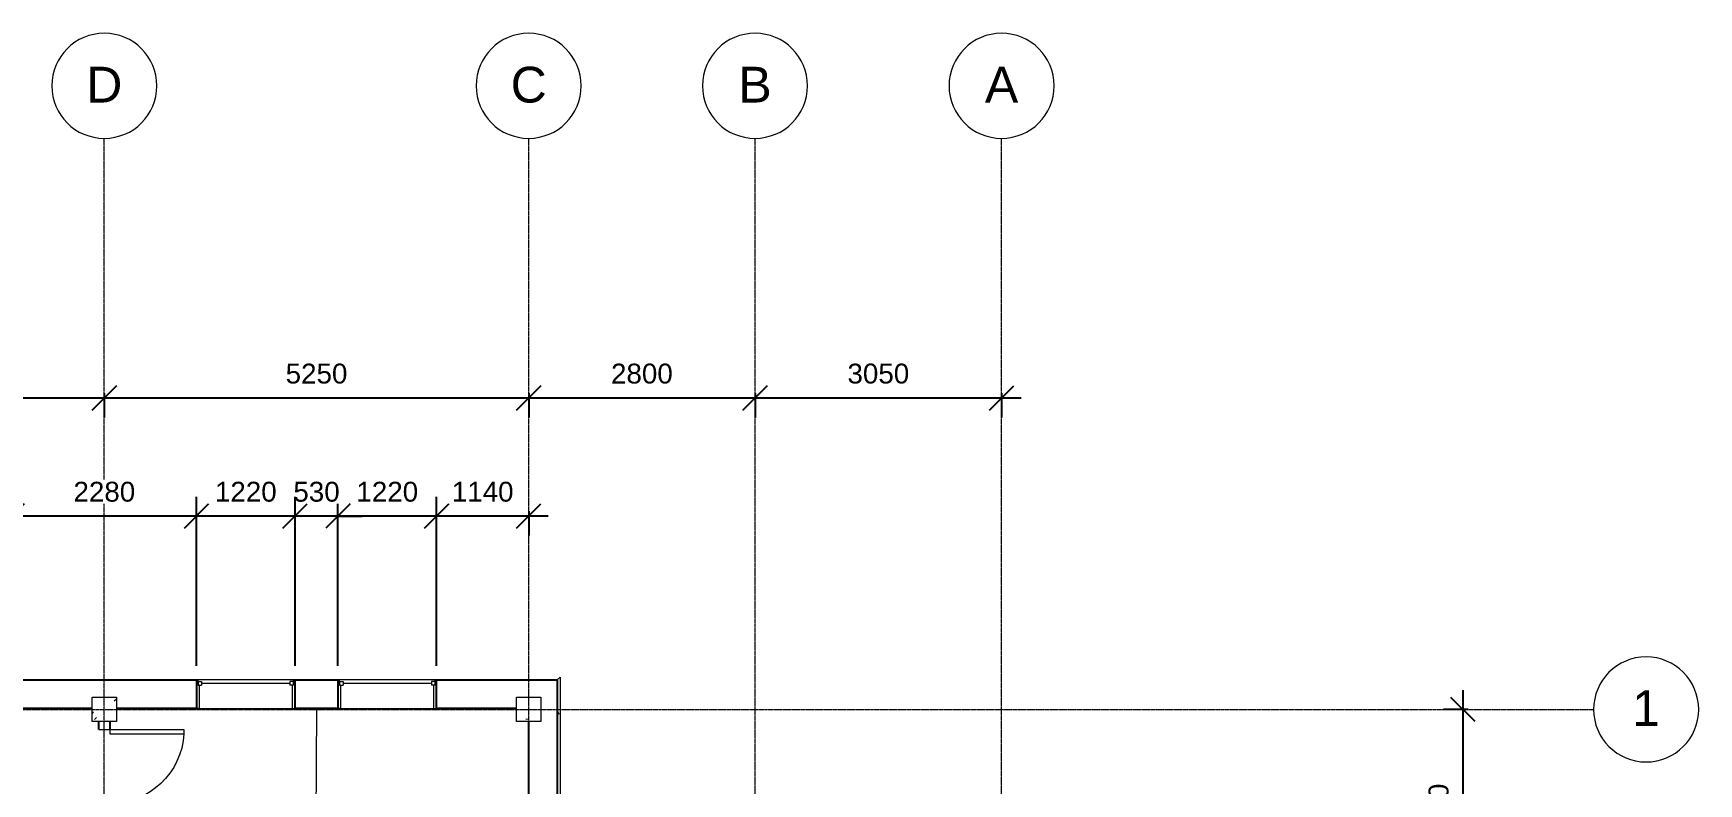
# Model space of a CAD drawing. Header units: millimetres. Extents: x -45493 to 8201, y -4031 to 23928.
# Drawn here: x -12401 to 8201, y 11295 to 20582 of the extents above; entities that cross this region are included whole.
import ezdxf

# ---------------------------------------------------------------- set-up
doc = ezdxf.new("R2010")
doc.units = ezdxf.units.MM
doc.linetypes.add('Grid Line', pattern=[22.225, 12.7, -3.175, 3.175, -3.175])
for name, color, linetype, lineweight in [('A-ANNO-DIMS', 10, 'Continuous', 9), ('A-DOOR', 31, 'Continuous', 9), ('A-GLAZ', 151, 'Continuous', 9), ('A-WALL', 113, 'Continuous', 9), ('A-WALL-PATT', 111, 'Continuous', 9), ('I-WALL', 2, 'Continuous', 9), ('S-COLS', 52, 'Continuous', 9), ('S-GRID', 1, 'Continuous', 9), ('S-GRID-IDEN', 1, 'Continuous', 9)]:
    doc.layers.add(name, color=color, linetype=linetype, lineweight=lineweight)
doc.styles.add('Arial', font='Arial.ttf', dxfattribs={"height": 245.883234})
doc.styles.add('Arial_1', font='Arial.ttf', dxfattribs={"height": 442.58982})
doc.dimstyles.new('Diagonal_-_2_5mm_Arial', dxfattribs={"dimscale": 304.8, "dimtxt": 250, "dimasz": 0.984252, "dimexe": 0.787402, "dimexo": 0.492126, "dimgap": 0.574147, "dimtad": 1, "dimdec": 0, "dimzin": 0, "dimdsep": 46, "dimtxsty": 'Arial', "dimblk1": 'OBLIQUE', "dimblk2": 'OBLIQUE', "dimsah": 1, "dimcen": 0.09, "dimdle": 0.787402, "dimazin": 0, "dimtfac": 1, "dimtdec": 4, "dimtix": 1, "dimtmove": 0, "dimatfit": 3, "dimfxl": 1, "dimtvp": 1, "dimtfill": 1, "dimtolj": 1, "dimtzin": 0, "dimarcsym": 2})

# ---------------------------------------------------------------- blocks, each defined once
blk = doc.blocks.new('M_Concrete-Square-Column - 300 x 300mm-V5-1st Floor Dimensioned Plan')
at = {"layer": 'S-COLS'}
h = blk.add_hatch(dxfattribs=at)
h.set_pattern_fill('FP_6', color=256, style=0, pattern_type=2)
h.set_pattern_definition([(230, (6202.4, 12214.2), (-728.737, 63.756), [76.2, -838.2]), (175, (6202.4, 12214.2), (140.97, -764.228), [60.96, -670.56]), (280.451, (6141.7, 12219.54), (-587.77, -700.467), [64.76, -712.36]), (226.184, (6202.4, 12011), (-1084.316, 168.17), [114.3, -1257.3]), (276.636, (6112.1, 12025), (-949.61, -989.71), [97.14, -1068.54]), (171.184, (6202.4, 12011), (-949.62, -989.7), [91.44, -1005.84]), (201, (6100.8, 12061.8), (-606.458, 409.06), [76.2, -838.2]), (146, (6100.8, 12061.8), (-247.21, -736.753), [60.96, -670.56]), (251.451, (6050.3, 12095.9), (-853.67, -327.685), [64.76, -712.36]), (217.5, (6202.43, 12214.23), (-12.3547, -338.22), [33.528, -628.904, 33.528, -647.192, -673.1]), (217.5, (6202.43, 12214.23), (-12.3547, -338.22), [-1343.152, 33.528, -639.572]), (187.5, (6202.43, 12214.23), (-267.279, -400.722), [33.528, -354.584, 33.528, -870.204]), (187.5, (6202.43, 12214.23), (-267.279, -400.722), [-421.64, -613.664, 33.528, -223.012]), (147.5, (6429, 12214.23), (-542.3633, 22.9153), [33.528, -220.472, 33.528, -1810.512]), (147.5, (6429, 12214.23), (-542.3633, 22.9153), [-287.528, -758.952, 33.528, -1018.032]), (137.5, (6530.6, 12214.23), (-592.517, -101.707), [33.528, -296.672, 33.528, -492.76, -746.76]), (137.5, (6530.6, 12214.23), (-592.517, -101.707), [-856.488, 33.528, -713.232])])
h.paths.add_polyline_path([(150, 150), (-150, 150), (-150, -150), (150, -150)], flags=0)
for p, q in [((150, 150), (-150, 150)), ((-150, 150), (-150, -150)), ((150, -150), (150, 150)), ((-150, -150), (150, -150))]:
    blk.add_line(p, q, dxfattribs=at)
blk = doc.blocks.new('M_Concrete-Square-Column - 300 x 300mm-V10-1st Floor Dimensioned Plan')
at = {"layer": 'S-COLS'}
h = blk.add_hatch(dxfattribs=at)
h.set_pattern_fill('FP_11', color=256, style=0, pattern_type=2)
h.set_pattern_definition([(230, (11452.4, 12214.2), (-728.737, 63.756), [76.2, -838.2]), (175, (11452.4, 12214.2), (140.97, -764.228), [60.96, -670.56]), (280.451, (11391.7, 12219.54), (-587.77, -700.467), [64.76, -712.36]), (226.184, (11452.4, 12011), (-1084.316, 168.17), [114.3, -1257.3]), (276.636, (11362.1, 12025), (-949.61, -989.71), [97.14, -1068.54]), (171.184, (11452.4, 12011), (-949.62, -989.7), [91.44, -1005.84]), (201, (11350.8, 12061.8), (-606.458, 409.06), [76.2, -838.2]), (146, (11350.8, 12061.8), (-247.21, -736.753), [60.96, -670.56]), (251.451, (11300.3, 12095.9), (-853.668, -327.685), [64.76, -712.36]), (217.5, (11452.42, 12214.23), (-12.3547, -338.22), [33.528, -628.904, 33.528, -1320.292]), (217.5, (11452.42, 12214.23), (-12.3547, -338.22), [-695.96, -647.192, 33.528, -639.572]), (187.5, (11452.42, 12214.23), (-267.279, -400.722), [33.528, -354.584, 33.528, -870.204]), (187.5, (11452.42, 12214.23), (-267.279, -400.722), [-421.64, -613.664, 33.528, -223.012]), (147.5, (11679, 12214.23), (-542.3633, 22.9153), [33.528, -220.472, 33.528, -1810.512]), (147.5, (11679, 12214.23), (-542.3633, 22.9153), [-287.528, -758.952, 33.528, -1018.032]), (137.5, (11780.6, 12214.23), (-592.517, -101.707), [33.528, -296.672, 33.528, -492.76, -746.76]), (137.5, (11780.6, 12214.23), (-592.517, -101.707), [-856.488, 33.528, -713.232])])
h.paths.add_polyline_path([(150, 150), (-150, 150), (-150, -150), (150, -150)], flags=0)
for p, q in [((150, 150), (-150, 150)), ((-150, 150), (-150, -150)), ((150, -150), (150, 150)), ((-150, -150), (150, -150))]:
    blk.add_line(p, q, dxfattribs=at)
blk = doc.blocks.new('Basic Wall _ Exterior - Brick and CMU on MTL_ Stud - ___-142518-1st Floor Dimensioned Plan')
at = {"layer": 'A-WALL-PATT'}
h = blk.add_hatch(dxfattribs=at)
h.set_pattern_fill('FP_35', color=256, style=0, pattern_type=2)
h.set_pattern_definition([(0, (3089.52, 0), (502.165, 203.2), [20.714, -355.91, 20.714, -355.91, -2008.661]), (0, (3089.52, 0), (502.165, 203.2), [-753.248, 20.714, -732.534, 20.714, -355.91, -878.789]), (0, (3089.52, 0), (502.165, 203.2), [-1883.12, 20.714, -230.368, 20.714, -606.992]), (109.631, (3277.84, 101.6), (-359.802, 602.3071), [30.828, -529.68, -3549.89]), (109.631, (3277.84, 101.6), (-359.802, 602.3071), [-560.509, 30.828, -529.681, -2989.382]), (109.631, (3277.84, 101.6), (-359.802, 602.3071), [-1121.018, 30.828, -1090.19, -1868.364]), (109.631, (3277.84, 101.6), (-359.802, 602.3071), [-2242.037, 30.828, -529.681, -1307.855]), (109.631, (3277.84, 101.6), (-359.802, 602.3071), [-2802.546, 30.828, -342.845, -934.182]), (109.631, (3277.84, 101.6), (-359.802, 602.3071), [-3176.22, 30.828, -903.354]), (250.369, (3340.61, 508), (-142.3562, -805.5062), [30.828, -529.68, -3549.89]), (250.369, (3340.61, 508), (-142.3562, -805.5062), [-560.509, 30.828, -529.681, -2989.382]), (250.369, (3340.61, 508), (-142.3562, -805.5062), [-1121.018, 30.828, -1090.19, -1868.364]), (250.369, (3340.61, 508), (-142.3562, -805.5062), [-2242.037, 30.828, -529.681, -1307.855]), (250.369, (3340.61, 508), (-142.3562, -805.5062), [-2802.546, 30.828, -342.845, -934.182]), (250.369, (3340.61, 508), (-142.3562, -805.5062), [-3176.22, 30.828, -903.354])])
h.paths.add_polyline_path([(5850, 9965.05), (5850, 12579.35), (5815.075, 12614.275), (5815.075, 9999.975)], flags=0)
at = {"layer": 'A-WALL'}
for p, q in [((5815.075, 12614.275), (5850, 12579.35)), ((5815.075, 12614.275), (5815.075, 9999.975)), ((5850, 9965.05), (5815.075, 9999.975))]:
    blk.add_line(p, q, dxfattribs=at)
blk = doc.blocks.new('M_Single-Flush - 0915 x 2032mm-145493-1st Floor Dimensioned Plan')
at = {"layer": 'A-DOOR', "lineweight": 18}
for p, q in [((406, 69), (406, 985)), ((458, 985), (406, 985)), ((458, 69), (458, 985)), ((458, 69), (406, 69))]:
    blk.add_line(p, q, dxfattribs=at)
at = {"layer": 'A-DOOR'}
blk.add_arc((458, 69), 917, 93.1893, 180, dxfattribs=at)
blk = doc.blocks.new('Casement 3x3 with Trim - 1220 x1220mm-148730-1st Floor Dimensioned Plan')
at = {"layer": 'A-GLAZ', "lineweight": 18}
for p, q in [((-610, 176.2125), (-590.95, 176.2125)), ((-590.95, 111.7625), (-590.95, 176.2125)), ((-590.95, 156.2125), (-590.95, 111.7625)), ((-590.95, 156.2125), (-546.5, 156.2125)), ((-590.95, 111.7625), (-546.5, 111.7625)), ((-590.95, 111.7625), (-578.25, 111.7625)), ((-578.25, -176.2125), (-578.25, 111.7625)), ((-546.5, 156.2125), (-546.5, 111.7625)), ((-546.5, 133.9875), (546.5, 133.9875)), ((546.5, 156.2125), (546.5, 111.7625)), ((590.95, 156.2125), (546.5, 156.2125)), ((590.95, 111.7625), (546.5, 111.7625)), ((578.25, 111.7625), (590.95, 111.7625)), ((578.25, 111.7625), (578.25, -176.2125)), ((590.95, 111.7625), (590.95, 176.2125)), ((610, 176.2125), (590.95, 176.2125)), ((590.95, 156.2125), (590.95, 111.7625)), ((-578.25, -176.2125), (-610, -176.2125)), ((578.25, -176.2125), (610, -176.2125))]:
    blk.add_line(p, q, dxfattribs=at)
blk = doc.blocks.new('Grid - M_Grid Head - Circle-24584-1st Floor Dimensioned Plan')
at = {"layer": 'S-GRID-IDEN'}
blk.add_circle((0, 0), 6.5, dxfattribs=at)
blk = doc.blocks.new('_Oblique')
at = {"color": 0, "linetype": 'ByBlock', "lineweight": -2}
blk.add_line((-0.5, -0.5), (0.5, 0.5), dxfattribs=at)
blk = doc.blocks.new('DIMBLOCK1-1st Floor Dimensioned Plan')
at = {"layer": 'A-ANNO-DIMS', "color": 0, "lineweight": -2, "transparency": 16777216}
for p, q in [((-3472, 16130), (-3472, 15828)), ((-422, 16130), (-422, 15828)), ((-182, 16068), (-3712, 16068))]:
    blk.add_line(p, q, dxfattribs=at)
at = {"layer": 'Defpoints', "color": 0, "transparency": 16777216}
for p in [(-3472, 16280), (-422, 16280), (-3472, 16068)]:
    blk.add_point(p, dxfattribs=at)
at = {"layer": 'A-ANNO-DIMS', "color": 0, "lineweight": -2, "transparency": 16777216, "xscale": 299.9999999999999, "yscale": 299.9999999999999, "zscale": 299.9999999999999, "rotation": 180}
blk.add_blockref('_Oblique', (-3472, 16068), dxfattribs=at)
at = {"layer": 'A-ANNO-DIMS', "color": 0, "lineweight": -2, "transparency": 16777216, "xscale": 299.9999999999999, "yscale": 299.9999999999999, "zscale": 299.9999999999999}
blk.add_blockref('_Oblique', (-422, 16068), dxfattribs=at)
at = {"layer": 'A-ANNO-DIMS', "color": 0, "transparency": 16777216, "insert": (-1947, 16369), "char_height": 245.9, "width": 904.62, "attachment_point": 5, "style": 'Arial', "bg_fill": 3, "box_fill_scale": 1.1, "bg_fill_color": 256, "bg_fill_true_color": 13158600, "bg_fill_transparency": 0}
blk.add_mtext('\\A1;3050', dxfattribs=at)
blk = doc.blocks.new('DIMBLOCK2-1st Floor Dimensioned Plan')
at = {"layer": 'A-ANNO-DIMS', "color": 0, "lineweight": -2, "transparency": 16777216}
for p, q in [((-6272, 16130), (-6272, 15828)), ((-3472, 16130), (-3472, 15828)), ((-3232, 16068), (-6512, 16068))]:
    blk.add_line(p, q, dxfattribs=at)
at = {"layer": 'Defpoints', "color": 0, "transparency": 16777216}
for p in [(-6272, 16280), (-3472, 16280), (-6272, 16068)]:
    blk.add_point(p, dxfattribs=at)
at = {"layer": 'A-ANNO-DIMS', "color": 0, "lineweight": -2, "transparency": 16777216, "xscale": 299.9999999999999, "yscale": 299.9999999999999, "zscale": 299.9999999999999, "rotation": 180}
blk.add_blockref('_Oblique', (-6272, 16068), dxfattribs=at)
at = {"layer": 'A-ANNO-DIMS', "color": 0, "lineweight": -2, "transparency": 16777216, "xscale": 299.9999999999999, "yscale": 299.9999999999999, "zscale": 299.9999999999999}
blk.add_blockref('_Oblique', (-3472, 16068), dxfattribs=at)
at = {"layer": 'A-ANNO-DIMS', "color": 0, "transparency": 16777216, "insert": (-4872, 16369), "char_height": 245.9, "width": 904.62, "attachment_point": 5, "style": 'Arial', "bg_fill": 3, "box_fill_scale": 1.1, "bg_fill_color": 256, "bg_fill_true_color": 13158600, "bg_fill_transparency": 0}
blk.add_mtext('\\A1;2800', dxfattribs=at)
blk = doc.blocks.new('DIMBLOCK3-1st Floor Dimensioned Plan')
at = {"layer": 'A-ANNO-DIMS', "color": 0, "lineweight": -2, "transparency": 16777216}
for p, q in [((-11522, 16130), (-11522, 15828)), ((-6272, 16130), (-6272, 15828)), ((-6032, 16068), (-11762, 16068))]:
    blk.add_line(p, q, dxfattribs=at)
at = {"layer": 'Defpoints', "color": 0, "transparency": 16777216}
for p in [(-11522, 16280), (-6272, 16280), (-11522, 16068)]:
    blk.add_point(p, dxfattribs=at)
at = {"layer": 'A-ANNO-DIMS', "color": 0, "lineweight": -2, "transparency": 16777216, "xscale": 299.9999999999999, "yscale": 299.9999999999999, "zscale": 299.9999999999999, "rotation": 180}
blk.add_blockref('_Oblique', (-11522, 16068), dxfattribs=at)
at = {"layer": 'A-ANNO-DIMS', "color": 0, "lineweight": -2, "transparency": 16777216, "xscale": 299.9999999999999, "yscale": 299.9999999999999, "zscale": 299.9999999999999}
blk.add_blockref('_Oblique', (-6272, 16068), dxfattribs=at)
at = {"layer": 'A-ANNO-DIMS', "color": 0, "transparency": 16777216, "insert": (-8897, 16369), "char_height": 245.9, "width": 904.62, "attachment_point": 5, "style": 'Arial', "bg_fill": 3, "box_fill_scale": 1.1, "bg_fill_color": 256, "bg_fill_true_color": 13158600, "bg_fill_transparency": 0}
blk.add_mtext('\\A1;5250', dxfattribs=at)
blk = doc.blocks.new('DIMBLOCK4-1st Floor Dimensioned Plan')
at = {"layer": 'A-ANNO-DIMS', "color": 0, "lineweight": -2, "transparency": 16777216}
for p, q in [((-16772, 16130), (-16772, 15828)), ((-11522, 16130), (-11522, 15828)), ((-11282, 16068), (-17012, 16068))]:
    blk.add_line(p, q, dxfattribs=at)
at = {"layer": 'Defpoints', "color": 0, "transparency": 16777216}
for p in [(-16772, 16280), (-11522, 16280), (-16772, 16068)]:
    blk.add_point(p, dxfattribs=at)
at = {"layer": 'A-ANNO-DIMS', "color": 0, "lineweight": -2, "transparency": 16777216, "xscale": 299.9999999999999, "yscale": 299.9999999999999, "zscale": 299.9999999999999, "rotation": 180}
blk.add_blockref('_Oblique', (-16772, 16068), dxfattribs=at)
at = {"layer": 'A-ANNO-DIMS', "color": 0, "lineweight": -2, "transparency": 16777216, "xscale": 299.9999999999999, "yscale": 299.9999999999999, "zscale": 299.9999999999999}
blk.add_blockref('_Oblique', (-11522, 16068), dxfattribs=at)
at = {"layer": 'A-ANNO-DIMS', "color": 0, "transparency": 16777216, "insert": (-14147, 16369), "char_height": 245.9, "width": 904.62, "attachment_point": 5, "style": 'Arial', "bg_fill": 3, "box_fill_scale": 1.1, "bg_fill_color": 256, "bg_fill_true_color": 13158600, "bg_fill_transparency": 0}
blk.add_mtext('\\A1;5250', dxfattribs=at)
blk = doc.blocks.new('DIMBLOCK13-1st Floor Dimensioned Plan')
at = {"layer": 'A-ANNO-DIMS', "color": 0, "lineweight": -2, "transparency": 16777216}
for p, q in [((5286, 9374), (5286, 12454)), ((5348, 12214), (5046, 12214)), ((5348, 9614), (5046, 9614))]:
    blk.add_line(p, q, dxfattribs=at)
at = {"layer": 'Defpoints', "color": 0, "transparency": 16777216}
for p in [(5286, 12214), (5498, 12214), (5498, 9614)]:
    blk.add_point(p, dxfattribs=at)
at = {"layer": 'A-ANNO-DIMS', "color": 0, "lineweight": -2, "transparency": 16777216, "xscale": 299.9999999999999, "yscale": 299.9999999999999, "zscale": 299.9999999999999}
for p, rotation in [((5286, 12214), 90), ((5286, 9614), 270)]:
    blk.add_blockref('_Oblique', p, dxfattribs=dict(at, rotation=rotation))
at = {"layer": 'A-ANNO-DIMS', "color": 0, "transparency": 16777216, "insert": (4985, 10914), "char_height": 245.9, "width": 904.62, "attachment_point": 5, "rotation": 90, "style": 'Arial', "bg_fill": 3, "box_fill_scale": 1.1, "bg_fill_color": 256, "bg_fill_true_color": 13158600, "bg_fill_transparency": 0}
blk.add_mtext('\\A1;2600', dxfattribs=at)
blk = doc.blocks.new('DIMBLOCK14-1st Floor Dimensioned Plan')
at = {"layer": 'A-ANNO-DIMS', "color": 0, "lineweight": -2, "transparency": 16777216}
for p, q in [((-7412, 12754), (-7412, 14847)), ((-6272, 14669), (-6272, 14367)), ((-6032, 14607), (-7652, 14607))]:
    blk.add_line(p, q, dxfattribs=at)
at = {"layer": 'Defpoints', "color": 0, "transparency": 16777216}
for p in [(-7412, 14607), (-7412, 12604)]:
    blk.add_point(p, dxfattribs=at)
at = {"layer": 'A-ANNO-DIMS', "color": 0, "lineweight": -2, "transparency": 16777216, "xscale": 299.9999999999999, "yscale": 299.9999999999999, "zscale": 299.9999999999999, "rotation": 180}
blk.add_blockref('_Oblique', (-7412, 14607), dxfattribs=at)
at = {"layer": 'A-ANNO-DIMS', "color": 0, "lineweight": -2, "transparency": 16777216, "xscale": 299.9999999999999, "yscale": 299.9999999999999, "zscale": 299.9999999999999}
blk.add_blockref('_Oblique', (-6272, 14607), dxfattribs=at)
at = {"layer": 'A-ANNO-DIMS', "color": 0, "transparency": 16777216, "insert": (-6842, 14907), "char_height": 245.9, "width": 904.62, "attachment_point": 5, "style": 'Arial', "bg_fill": 3, "box_fill_scale": 1.1, "bg_fill_color": 256, "bg_fill_true_color": 13158600, "bg_fill_transparency": 0}
blk.add_mtext('\\A1;1140', dxfattribs=at)
at = {"layer": 'Defpoints', "color": 0, "transparency": 16777216}
blk.add_point((-6272, 14819), dxfattribs=at)
blk = doc.blocks.new('DIMBLOCK15-1st Floor Dimensioned Plan')
at = {"layer": 'A-ANNO-DIMS', "color": 0, "lineweight": -2, "transparency": 16777216}
for p, q in [((-8632, 12754), (-8632, 14847)), ((-7412, 12754), (-7412, 14847)), ((-7172, 14607), (-8872, 14607))]:
    blk.add_line(p, q, dxfattribs=at)
at = {"layer": 'Defpoints', "color": 0, "transparency": 16777216}
for p in [(-8632, 14607), (-8632, 12604), (-7412, 12604)]:
    blk.add_point(p, dxfattribs=at)
at = {"layer": 'A-ANNO-DIMS', "color": 0, "lineweight": -2, "transparency": 16777216, "xscale": 299.9999999999999, "yscale": 299.9999999999999, "zscale": 299.9999999999999, "rotation": 180}
blk.add_blockref('_Oblique', (-8632, 14607), dxfattribs=at)
at = {"layer": 'A-ANNO-DIMS', "color": 0, "lineweight": -2, "transparency": 16777216, "xscale": 299.9999999999999, "yscale": 299.9999999999999, "zscale": 299.9999999999999}
blk.add_blockref('_Oblique', (-7412, 14607), dxfattribs=at)
at = {"layer": 'A-ANNO-DIMS', "color": 0, "transparency": 16777216, "insert": (-8022, 14907), "char_height": 245.9, "width": 904.62, "attachment_point": 5, "style": 'Arial', "bg_fill": 3, "box_fill_scale": 1.1, "bg_fill_color": 256, "bg_fill_true_color": 13158600, "bg_fill_transparency": 0}
blk.add_mtext('\\A1;1220', dxfattribs=at)
blk = doc.blocks.new('DIMBLOCK16-1st Floor Dimensioned Plan')
at = {"layer": 'A-ANNO-DIMS', "color": 0, "lineweight": -2, "transparency": 16777216}
for p, q in [((-9162, 12754), (-9162, 14847)), ((-8632, 12754), (-8632, 14847)), ((-9162, 14607), (-9462, 14607)), ((-8632, 14607), (-9162, 14607)), ((-8632, 14607), (-8332, 14607))]:
    blk.add_line(p, q, dxfattribs=at)
at = {"layer": 'Defpoints', "color": 0, "transparency": 16777216}
for p in [(-9162, 14607), (-9162, 12604), (-8632, 12604)]:
    blk.add_point(p, dxfattribs=at)
at = {"layer": 'A-ANNO-DIMS', "color": 0, "lineweight": -2, "transparency": 16777216, "xscale": 299.9999999999999, "yscale": 299.9999999999999, "zscale": 299.9999999999999}
blk.add_blockref('_Oblique', (-9162, 14607), dxfattribs=at)
at = {"layer": 'A-ANNO-DIMS', "color": 0, "lineweight": -2, "transparency": 16777216, "xscale": 299.9999999999999, "yscale": 299.9999999999999, "zscale": 299.9999999999999, "rotation": 180}
blk.add_blockref('_Oblique', (-8632, 14607), dxfattribs=at)
at = {"layer": 'A-ANNO-DIMS', "color": 0, "transparency": 16777216, "insert": (-8897, 14907), "char_height": 245.9, "width": 678.46, "attachment_point": 5, "style": 'Arial', "bg_fill": 3, "box_fill_scale": 1.1, "bg_fill_color": 256, "bg_fill_true_color": 13158600, "bg_fill_transparency": 0}
blk.add_mtext('\\A1;530', dxfattribs=at)
blk = doc.blocks.new('DIMBLOCK17-1st Floor Dimensioned Plan')
at = {"layer": 'A-ANNO-DIMS', "color": 0, "lineweight": -2, "transparency": 16777216}
for p, q in [((-10382, 12754), (-10382, 14847)), ((-9162, 12754), (-9162, 14847)), ((-8922, 14607), (-10622, 14607))]:
    blk.add_line(p, q, dxfattribs=at)
at = {"layer": 'Defpoints', "color": 0, "transparency": 16777216}
for p in [(-10382, 14607), (-10382, 12604), (-9162, 12604)]:
    blk.add_point(p, dxfattribs=at)
at = {"layer": 'A-ANNO-DIMS', "color": 0, "lineweight": -2, "transparency": 16777216, "xscale": 299.9999999999999, "yscale": 299.9999999999999, "zscale": 299.9999999999999, "rotation": 180}
blk.add_blockref('_Oblique', (-10382, 14607), dxfattribs=at)
at = {"layer": 'A-ANNO-DIMS', "color": 0, "lineweight": -2, "transparency": 16777216, "xscale": 299.9999999999999, "yscale": 299.9999999999999, "zscale": 299.9999999999999}
blk.add_blockref('_Oblique', (-9162, 14607), dxfattribs=at)
at = {"layer": 'A-ANNO-DIMS', "color": 0, "transparency": 16777216, "insert": (-9772, 14907), "char_height": 245.9, "width": 904.62, "attachment_point": 5, "style": 'Arial', "bg_fill": 3, "box_fill_scale": 1.1, "bg_fill_color": 256, "bg_fill_true_color": 13158600, "bg_fill_transparency": 0}
blk.add_mtext('\\A1;1220', dxfattribs=at)
blk = doc.blocks.new('DIMBLOCK18-1st Floor Dimensioned Plan')
at = {"layer": 'A-ANNO-DIMS', "color": 0, "lineweight": -2, "transparency": 16777216}
for p, q in [((-12662, 12754), (-12662, 14847)), ((-10382, 12754), (-10382, 14847)), ((-10142, 14607), (-12902, 14607))]:
    blk.add_line(p, q, dxfattribs=at)
at = {"layer": 'Defpoints', "color": 0, "transparency": 16777216}
for p in [(-12662, 14607), (-12662, 12604), (-10382, 12604)]:
    blk.add_point(p, dxfattribs=at)
at = {"layer": 'A-ANNO-DIMS', "color": 0, "lineweight": -2, "transparency": 16777216, "xscale": 299.9999999999999, "yscale": 299.9999999999999, "zscale": 299.9999999999999, "rotation": 180}
blk.add_blockref('_Oblique', (-12662, 14607), dxfattribs=at)
at = {"layer": 'A-ANNO-DIMS', "color": 0, "lineweight": -2, "transparency": 16777216, "xscale": 299.9999999999999, "yscale": 299.9999999999999, "zscale": 299.9999999999999}
blk.add_blockref('_Oblique', (-10382, 14607), dxfattribs=at)
at = {"layer": 'A-ANNO-DIMS', "color": 0, "transparency": 16777216, "insert": (-11522, 14907), "char_height": 245.9, "width": 904.62, "attachment_point": 5, "style": 'Arial', "bg_fill": 3, "box_fill_scale": 1.1, "bg_fill_color": 256, "bg_fill_true_color": 13158600, "bg_fill_transparency": 0}
blk.add_mtext('\\A1;2280', dxfattribs=at)

msp = doc.modelspace()

# ---------------------------------------------------------------- linework, layer by layer
at = {"layer": 'A-WALL', "lineweight": 25}
for p, q in [((-12662.3, 12579.3), (-10382.3, 12579.3)), ((-10382.3, 12579.3), (-10382.3, 12226.9)), ((-9162.3, 12226.9), (-9162.3, 12579.3)), ((-9162.3, 12579.3), (-8632.3, 12579.3)), ((-8632.3, 12579.3), (-8632.3, 12226.9)), ((-7412.3, 12226.9), (-7412.3, 12579.3)), ((-7412.3, 12579.3), (-5919.9, 12579.3)), ((-5919.9, 12579.3), (-5919.9, 9965)), ((-11672.3, 12226.9), (-12662.3, 12226.9)), ((-10382.3, 12226.9), (-11372.3, 12226.9)), ((-8632.3, 12226.9), (-9162.3, 12226.9)), ((-6422.3, 12226.9), (-7412.3, 12226.9)), ((-6272.3, 9764.2), (-6272.3, 12064.2))]:
    msp.add_line(p, q, dxfattribs=at)
at = {"layer": 'A-WALL'}
for p, q in [((-9162.3, 12579.3), (-10382.3, 12579.3)), ((-7412.3, 12579.3), (-8632.3, 12579.3)), ((-10382.3, 12226.9), (-9162.3, 12226.9)), ((-8632.3, 12226.9), (-7412.3, 12226.9))]:
    msp.add_line(p, q, dxfattribs=at)
at = {"layer": 'I-WALL'}
for p, q in [((-8897.3, 12226.9), (-8916.3, 8283.5)), ((-11591.5, 11964.2), (-11453, 11964.2))]:
    msp.add_line(p, q, dxfattribs=at)
at = {"layer": 'I-WALL', "lineweight": 25}
for p, q in [((-11591.5, 11964.2), (-11591.5, 12064.2)), ((-11453, 12064.2), (-11453, 11964.2))]:
    msp.add_line(p, q, dxfattribs=at)
at = {"layer": 'S-GRID', "linetype": 'Grid Line'}
for p, q in [((-11522.3, -4031.1), (-11522.3, 19281.6)), ((-6272.3, -4031.1), (-6272.3, 19281.6)), ((-3472.3, -4031.1), (-3472.3, 19281.6)), ((-422.3, -4031.1), (-422.3, 19281.6)), ((-45492.8, 12214.2), (6901.3, 12214.2))]:
    msp.add_line(p, q, dxfattribs=at)

# ---------------------------------------------------------------- block references
at = {"layer": 'A-DOOR', "xscale": -1, "rotation": 270.0000000000001}
msp.add_blockref('M_Single-Flush - 0915 x 2032mm-145493-1st Floor Dimensioned Plan', (-11522.3, 11506.7), dxfattribs=at)
at = {"layer": 'A-GLAZ', "xscale": -1}
for p in [(-9772.3, 12403.1), (-8022.3, 12403.1)]:
    msp.add_blockref('Casement 3x3 with Trim - 1220 x1220mm-148730-1st Floor Dimensioned Plan', p, dxfattribs=at)
at = {"layer": 'A-WALL', "xscale": -1}
msp.add_blockref('Basic Wall _ Exterior - Brick and CMU on MTL_ Stud - ___-142518-1st Floor Dimensioned Plan', (-69.8, 0), dxfattribs=at)
at = {"layer": 'S-COLS', "xscale": -1, "rotation": 180}
for name, p in [('M_Concrete-Square-Column - 300 x 300mm-V10-1st Floor Dimensioned Plan', (-11522.3, 12214.2)), ('M_Concrete-Square-Column - 300 x 300mm-V5-1st Floor Dimensioned Plan', (-6272.3, 12214.2))]:
    msp.add_blockref(name, p, dxfattribs=at)
at = {"layer": 'S-GRID-IDEN', "xscale": -99.99999999999993, "yscale": 99.99999999999993, "zscale": 99.99999999999993}
for p in [(-11522.3, 19931.6), (-6272.3, 19931.6), (-3472.3, 19931.6), (-422.3, 19931.6)]:
    msp.add_blockref('Grid - M_Grid Head - Circle-24584-1st Floor Dimensioned Plan', p, dxfattribs=at)
at = {"layer": 'S-GRID-IDEN', "xscale": -99.99999999999993, "yscale": 99.99999999999993, "zscale": 99.99999999999993, "rotation": 270}
msp.add_blockref('Grid - M_Grid Head - Circle-24584-1st Floor Dimensioned Plan', (7551.3, 12214.2), dxfattribs=at)

# ---------------------------------------------------------------- next in the draw order: texts
at = {"layer": 'S-GRID-IDEN', "char_height": 442.6, "attachment_point": 2, "line_spacing_factor": 0.938532, "style": 'Arial_1', "bg_fill": 3, "box_fill_scale": 1.25, "bg_fill_color": 0, "bg_fill_transparency": 0}
for s, insert, width in [('D', (-11522.2, 20167.4), 529.148), ('C', (-6272.2, 20167.4), 529.148), ('B', (-3472.2, 20167.4), 491.352), ('A', (-422.2, 20167.4), 491.352), ('1', (7548.7, 12452.5), 410.36)]:
    msp.add_mtext(s, dxfattribs=dict(at, insert=insert, width=width))

# ---------------------------------------------------------------- next in the draw order: dimensions: what is measured, and where the dimension line sits
at = {"layer": 'A-ANNO-DIMS'}
for base, p1, p2, angle, override, picture, middle in [((-3472.3, 16068.2), (-422.3, 16280.4), (-3472.3, 16280.4), 180, {"dimpost": '<>', "dimfxl": 3050}, 'DIMBLOCK1-1st Floor Dimensioned Plan', (-1947.3, 16368.9)), ((-7412.3, 14606.6), (-6272.3, 14818.7), (-7412.3, 12604), 180, {"dimpost": '<>', "dimfxl": 2490.862726}, 'DIMBLOCK14-1st Floor Dimensioned Plan', (-6842.3, 14907.1)), ((5285.8, 12214.2), (5497.9, 9614.2), (5497.9, 12214.2), 90, {"dimpost": '<>', "dimfxl": 2600}, 'DIMBLOCK13-1st Floor Dimensioned Plan', (4985.2, 10914.2))]:
    dim = msp.add_linear_dim(base=base, p1=p1, p2=p2, angle=angle, dimstyle='Diagonal_-_2_5mm_Arial', override=override, dxfattribs=at)
    dim.commit()
    dim.dimension.update_dxf_attribs({"geometry": picture, "text_midpoint": middle})

# ---------------------------------------------------------------- next in the draw order: dimensions: what is measured, and where the dimension line sits
for base, p1, p2, override, picture, middle in [((-6272.3, 16068.2), (-3472.3, 16280.4), (-6272.3, 16280.4), {"dimpost": '<>', "dimfxl": 2800}, 'DIMBLOCK2-1st Floor Dimensioned Plan', (-4872.3, 16368.8)), ((-8632.3, 14606.6), (-7412.3, 12604), (-8632.3, 12604), {"dimpost": '<>', "dimfxl": 1220}, 'DIMBLOCK15-1st Floor Dimensioned Plan', (-8022.3, 14907.1))]:
    dim = msp.add_linear_dim(base=base, p1=p1, p2=p2, angle=180, dimstyle='Diagonal_-_2_5mm_Arial', override=override, dxfattribs=at)
    dim.commit()
    dim.dimension.update_dxf_attribs({"geometry": picture, "text_midpoint": middle})

# ---------------------------------------------------------------- next in the draw order: dimensions: what is measured, and where the dimension line sits
for base, p1, p2, override, picture, middle in [((-11522.3, 16068.2), (-6272.3, 16280.4), (-11522.3, 16280.4), {"dimpost": '<>', "dimfxl": 5250}, 'DIMBLOCK3-1st Floor Dimensioned Plan', (-8897.3, 16368.8)), ((-9162.3, 14606.6), (-8632.3, 12604), (-9162.3, 12604), {"dimpost": '<>', "dimfxl": 530}, 'DIMBLOCK16-1st Floor Dimensioned Plan', (-8897.3, 14907.2))]:
    dim = msp.add_linear_dim(base=base, p1=p1, p2=p2, angle=180, dimstyle='Diagonal_-_2_5mm_Arial', override=override, dxfattribs=at)
    dim.commit()
    dim.dimension.update_dxf_attribs({"geometry": picture, "text_midpoint": middle})

# ---------------------------------------------------------------- next in the draw order: dimensions: what is measured, and where the dimension line sits
for base, p1, p2, override, picture, middle in [((-16772.3, 16068.2), (-11522.3, 16280.4), (-16772.3, 16280.4), {"dimpost": '<>', "dimfxl": 5250}, 'DIMBLOCK4-1st Floor Dimensioned Plan', (-14147.3, 16368.8)), ((-10382.3, 14606.6), (-9162.3, 12604), (-10382.3, 12604), {"dimpost": '<>', "dimfxl": 1220}, 'DIMBLOCK17-1st Floor Dimensioned Plan', (-9772.3, 14907.1))]:
    dim = msp.add_linear_dim(base=base, p1=p1, p2=p2, angle=180, dimstyle='Diagonal_-_2_5mm_Arial', override=override, dxfattribs=at)
    dim.commit()
    dim.dimension.update_dxf_attribs({"geometry": picture, "text_midpoint": middle})

# ---------------------------------------------------------------- next in the draw order: dimensions: what is measured, and where the dimension line sits
dim = msp.add_linear_dim(base=(-12662.3, 14606.6), p1=(-10382.3, 12604), p2=(-12662.3, 12604), angle=180, dimstyle='Diagonal_-_2_5mm_Arial', override={"dimpost": '<>', "dimfxl": 2280}, dxfattribs=at)
dim.commit()
dim.dimension.update_dxf_attribs({"geometry": 'DIMBLOCK18-1st Floor Dimensioned Plan', "text_midpoint": (-11522.3, 14907.1)})

doc.saveas('drawing.dxf')
